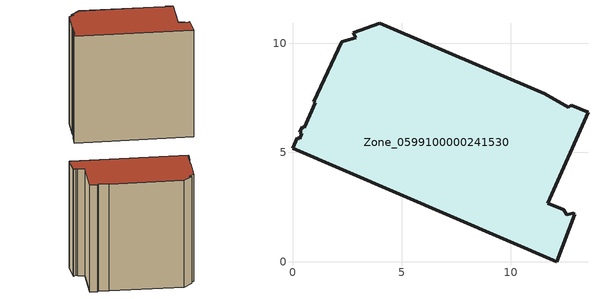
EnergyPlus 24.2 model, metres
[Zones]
Zone_0599100000241530
 floor ground (C_G): 0.55,6.14 1.05,7.28 0.98,7.33 2.25,10.06 2.9,10.25 2.77,10.49 3.98,10.91 11.55,7.68 12.61,7.07 12.75,7.17 13.53,6.84 11.69,2.68 12.41,2.38 12.55,2.15 12.82,2.22 12.91,2.18 12.09,0 0,5.2 0.22,5.67 0.33,5.64 0.43,5.88 0.33,5.92 0.45,6.18 z0
 wall outside (C_F): 12.91,2.18 12.82,2.22 12.55,2.15 12.41,2.38 11.69,2.68 13.53,6.84 12.75,7.17 12.61,7.07 11.55,7.68 3.98,10.91 2.77,10.49 2.9,10.25 2.25,10.06 0.98,7.33 1.05,7.28 0.55,6.14 0.45,6.18 0.33,5.92 0.43,5.88 0.33,5.64 0.22,5.67 0,5.2 12.09,0 12.91,2.18 z0:12.71
 roof outside (C_R): 1.05,7.28 0.55,6.14 0.45,6.18 0.33,5.92 0.43,5.88 0.33,5.64 0.22,5.67 0,5.2 12.09,0 12.91,2.18 12.82,2.22 12.55,2.15 12.41,2.38 11.69,2.68 13.53,6.84 12.75,7.17 12.61,7.07 11.55,7.68 3.98,10.91 2.77,10.49 2.9,10.25 2.25,10.06 0.98,7.33 z12.71
[BUILDING]
Pand.0599100000241530: North Axis=0; Terrain=City; Loads Convergence Tolerance Value=0.04; Temperature Convergence Tolerance Value=0.4; Solar Distribution=FullExterior; Maximum Number of Warmup Days=25; Minimum Number of Warmup Days=1
[Site:Location]
Rotterdam.The.Hague.AP_ZH_NLD Design_Conditions: Latitude=51.96; Longitude=4.45; Time Zone=1; Elevation=-4.5
[SITE:GROUNDTEMPERATURE:BUILDINGSURFACE]
18, 18, 18, 18, 18, 18, 18, 18, 18, 18, 18, 18
[MATERIAL] Thermal Absorptance=0.9; Solar Absorptance=0.7; Visible Absorptance=0.7
Name | Roughness | Thickness | Conductivity | Density | Specific Heat
G.TC.1946 | MediumSmooth | 0.15 | 1 | 540 | 1210
F.TC.1946 | Rough | 0.3 | 0.857143 | 1920 | 840
R.TC.1946 | MediumRough | 0.2 | 0.909091 | 1500 | 1000
[CONSTRUCTION]
C_G: G.TC.1946
C_F: F.TC.1946
C_R: R.TC.1946
[ZONE]
Zone_0599100000241530: Type=1; Multiplier=1; Ceiling Height=Autocalculate; Volume=Autocalculate; Floor Area=autocalculate; Part of Total Floor Area=Yes
[ZONEINFILTRATION:DESIGNFLOWRATE]
Infil_Zone_0599100000241530: Zone or ZoneList or Space or SpaceList=Zone_0599100000241530; Schedule=AlwaysOn; Design Flow Rate Calculation Method=Flow/Area; Flow Rate per Floor Area=0.003; Constant Term Coefficient=1; Temperature Term Coefficient=0; Velocity Term Coefficient=0; Velocity Squared Term Coefficient=0
[HVACTEMPLATE:ZONE:IDEALLOADSAIRSYSTEM]
Zone_0599100000241530: Maximum Heating Supply Air Temperature=50; Minimum Cooling Supply Air Temperature=13; Maximum Heating Supply Air Humidity Ratio=0.0156; Minimum Cooling Supply Air Humidity Ratio=0.0077; Heating Limit=NoLimit; Cooling Limit=NoLimit; Dehumidification Control Type=ConstantSensibleHeatRatio; Cooling Sensible Heat Ratio=0.7; Dehumidification Setpoint=60; Humidification Control Type=None; Humidification Setpoint=30; Outdoor Air Method=None; Outdoor Air Flow Rate per Person=0.00944; Outdoor Air Flow Rate per Zone Floor Area=0; Outdoor Air Flow Rate per Zone=0; Demand Controlled Ventilation Type=None; Outdoor Air Economizer Type=NoEconomizer; Heat Recovery Type=None; Sensible Heat Recovery Effectiveness=0.7; Latent Heat Recovery Effectiveness=0.65
[ZONECONTROL:THERMOSTAT]
ThermostatControl_Zone_0599100000241530: Zone or ZoneList=Zone_0599100000241530; Control Type Schedule=DualSetpointControlType; Control 1=Thermostat_Zone_0599100000241530; Temperature Difference Between Cutout And Setpoint=0
[THERMOSTATSETPOINT:DUALSETPOINT]
Thermostat_Zone_0599100000241530: Heating Setpoint Temperature Schedule=HeatingSetpoint_Zone_0599100000241530; Cooling Setpoint Temperature Schedule=CoolingSetpoint_Zone_0599100000241530
[SCHEDULE:COMPACT]
HeatingSetpoint_Zone_0599100000241530: Through: 12/31, For: AllDays, Until: 24:00, 21
CoolingSetpoint_Zone_0599100000241530: Through: 12/31, For: AllDays, Until: 24:00, 24
DualSetpointControlType: Through: 12/31, For: AllDays, Until: 24:00, 4
AlwaysOn: Through: 12/31, For: AllDays, Until: 24:00, 1
